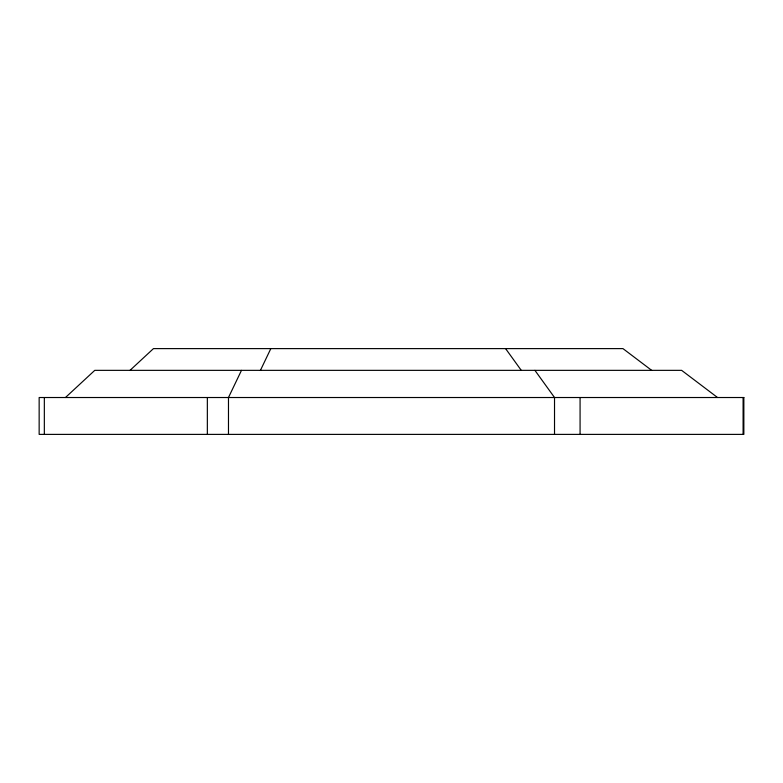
<?xml version="1.0" encoding="UTF-8"?>
<svg xmlns="http://www.w3.org/2000/svg" width="783" height="783" viewBox="0 0 783 783"><rect width="100%" height="100%" fill="white"/><g stroke="black" fill="none" stroke-linecap="round" stroke-linejoin="round"><path stroke-width="1.17" d="M241.487 370.349L228.479 397.519L228.479 434.389M260.436 370.349L270.83 348.611M65.469 397.519L94.772 370.349L681.631 370.349L717.531 397.519M130.017 370.349L153.458 348.611L622.955 348.611L651.671 370.349M534.916 370.349L554.521 397.519L554.521 434.389M505.583 348.611L521.263 370.349M743.096 397.519L743.096 434.389M580.076 397.519L580.076 434.389M207.348 397.519L207.348 434.389M44.337 397.519L44.337 434.389M743.85 397.519L39.15 397.519L39.15 434.389L743.85 434.389L743.85 397.519"/></g></svg>
